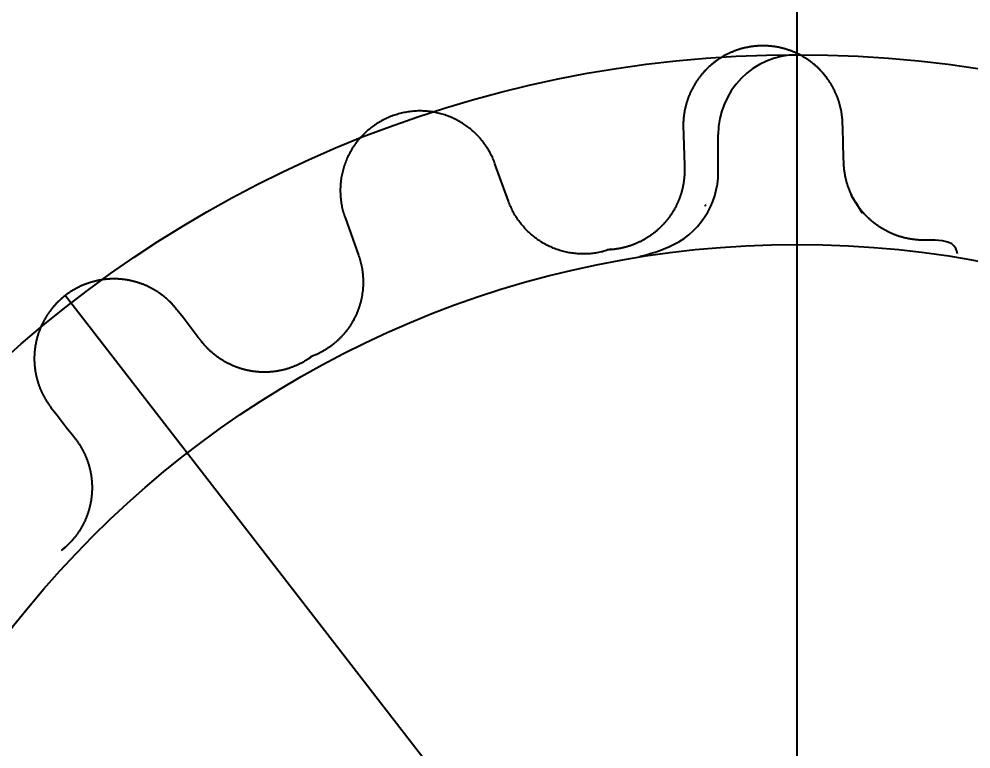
# Model space of a CAD drawing. Header units: inches. Extents: x -422 to 301, y 482 to 1125.
# Drawn here: x -41.31 to -31.71, y 817.51 to 824.87 of the extents above; entities that cross this region are included whole.
import ezdxf

# ---------------------------------------------------------------- set-up
doc = ezdxf.new("R2010")
doc.units = ezdxf.units.IN
doc.header["$LTSCALE"] = 1.21
doc.header["$MEASUREMENT"] = 0
doc.header["$PDMODE"] = 3
doc.header["$PDSIZE"] = 0.3125
doc.layers.get('0').update_dxf_attribs({"color": 5, "linetype": 'CONTINUOUS'})
doc.layers.get('Defpoints').update_dxf_attribs({"linetype": 'CONTINUOUS'})
doc.layers.add('剖面线层', color=2, linetype='CONTINUOUS', lineweight=25)
doc.styles.get("Standard").update_dxf_attribs({"font": 'txt', "width": 0.8})
doc.dimstyles.get("Standard").update_dxf_attribs({"dimtxt": 0.15625, "dimasz": 0.1875, "dimexe": 0.18, "dimexo": 0.0625, "dimgap": 0.09, "dimtad": 0, "dimtih": 1, "dimtoh": 1, "dimzin": 4, "dimdsep": 46, "dimtxsty": 'Standard', "dimblk": 'CLOSED', "dimblk1": 'CLOSED', "dimblk2": 'CLOSED', "dimcen": 0.09, "dimadec": 0, "dimazin": 0, "dimtp": 0.01, "dimtm": 0.01, "dimtfac": 1, "dimtofl": 0, "dimtmove": 0, "dimatfit": 3, "dimldrblk": 'CLOSED', "dimfxl": 1, "dimtolj": 1, "dimtzin": 4, "dimarcsym": 0})
picture_1 = doc.add_image_def('image1.jpg', size_in_pixel=(750, 1017))

# ---------------------------------------------------------------- blocks, each defined once
blk = doc.blocks.new('_ClosedBlank')
at = {"color": 0, "linetype": 'ByBlock', "lineweight": -2}
for p, q in [((-1, 0.1667), (0, 0)), ((-1, 0.1667), (-1, -0.1667)), ((0, 0), (-1, -0.1667))]:
    blk.add_line(p, q, dxfattribs=at)
blk = doc.blocks.new('*D35')
at = {"color": 0, "lineweight": -2, "transparency": 16777216}
for p, q in [((-47.6893, 824.2583), (-44.3144, 821.4821)), ((-33.4605, 812.3554), (-33.4605, 812.7514)), ((-33.6585, 812.5534), (-33.2625, 812.5534))]:
    blk.add_line(p, q, dxfattribs=at)
at = {"layer": 'Defpoints', "color": 0, "transparency": 16777216}
for p in [(-42.7699, 820.2115), (-24.1511, 804.8954)]:
    blk.add_point(p, dxfattribs=at)
at = {"color": 0, "lineweight": -2, "transparency": 16777216, "xscale": 2, "yscale": 2, "zscale": 2, "rotation": 320.558791969934}
blk.add_blockref('_ClosedBlank', (-42.7699, 820.2115), dxfattribs=at)
at = {"color": 0, "transparency": 16777216, "insert": (-51.7747, 827.619), "char_height": 3, "attachment_point": 5, "rotation": 320.55879}
blk.add_mtext('\\A1;∅24.11', dxfattribs=at)
blk = doc.blocks.new('*D36')
at = {"color": 0, "lineweight": -2, "transparency": 16777216}
blk.add_line((-43.7614, 817.4101), (-48.5817, 819.6828), dxfattribs=at)
for start, end in [(97.02525, 112.17971), (132.57753, 147.73198)]:
    blk.add_arc((-33.4605, 812.5535), 16.3216, start, end, dxfattribs=at)
at = {"layer": 'Defpoints', "color": 0, "transparency": 16777216}
for p in [(-33.4605, 831.0822), (-39.4651, 827.7304), (-43.6371, 817.3515), (-33.4605, 812.5535), (-33.4605, 812.5534)]:
    blk.add_point(p, dxfattribs=at)
at = {"color": 0, "lineweight": -2, "transparency": 16777216, "xscale": 2, "yscale": 2, "zscale": 2}
for p, rotation in [((-33.4605, 828.8751), 3.512627299331547), ((-48.2235, 819.5139), 241.2446110549045)]:
    blk.add_blockref('_ClosedBlank', p, dxfattribs=dict(at, rotation=rotation))
at = {"color": 0, "transparency": 16777216, "insert": (-42.2009, 826.3375), "char_height": 3, "attachment_point": 5, "rotation": 32.37862}
blk.add_mtext('\\A1;65°', dxfattribs=at)

msp = doc.modelspace()

# ---------------------------------------------------------------- linework, layer by layer
for p, q in [((-33.4605, 812.5535), (-33.4605, 831.0822)), ((-33.4605, 812.5534), (-40.8416, 822.0839))]:
    msp.add_line(p, q)
at = {"color": 3}
msp.add_line((-34.2552, 823.3314), (-34.2559, 823.7077), dxfattribs=at)
msp.add_circle((-33.4604, 812.5534), 11.9592)
msp.add_arc((-35.4308, 824.1582), 1.7216, 282.88756, 293.53944, dxfattribs=at)
at = {"layer": '剖面线层', "color": 1, "linetype": 'Continuous', "lineweight": 25}
for p, q in [((-32.8548, 823.0001), (-32.8625, 823.0118)), ((-32.176, 822.6431), (-32.19, 822.643)), ((-37.8522, 822.0639), (-37.8551, 822.0501)), ((-40.578, 820.2552), (-40.5774, 820.2507)), ((-40.5776, 820.2524), (-40.5762, 820.2413))]:
    msp.add_line(p, q, dxfattribs=at)
at = {"layer": '剖面线层', "color": 1, "linetype": 'Continuous', "lineweight": 25, "flags": 128}
for points in [[(-35.375, 822.5448), (-35.3749, 822.5403), (-35.3834, 822.5377), (-35.3969, 822.5337), (-35.4104, 822.5301), (-35.4241, 822.5266), (-35.4377, 822.5234), (-35.4514, 822.5204), (-35.4652, 822.5176), (-35.4789, 822.5152), (-35.4928, 822.5129), (-35.5067, 822.5109), (-35.5206, 822.5091), (-35.5346, 822.5076), (-35.5485, 822.5063), (-35.5625, 822.5053), (-35.5765, 822.5045), (-35.5905, 822.5039), (-35.6045, 822.5036), (-35.6186, 822.5035), (-35.6326, 822.5037), (-35.6466, 822.5042), (-35.6606, 822.5048), (-35.6746, 822.5057), (-35.6886, 822.5069), (-35.7025, 822.5083), (-35.7165, 822.5099), (-35.7304, 822.5118), (-35.7443, 822.514), (-35.7581, 822.5163), (-35.7718, 822.519), (-35.7856, 822.5218), (-35.7993, 822.5249), (-35.8129, 822.5282), (-35.8264, 822.5318), (-35.84, 822.5356), (-35.8534, 822.5397), (-35.8667, 822.5439), (-35.88, 822.5484), (-35.8932, 822.5532), (-35.9063, 822.5582), (-35.9194, 822.5633), (-35.9323, 822.5688), (-35.9451, 822.5744), (-35.9579, 822.5803), (-35.9705, 822.5864), (-35.9831, 822.5927), (-35.9955, 822.5992), (-36.0078, 822.6059), (-36.0199, 822.6129), (-36.032, 822.6201), (-36.0439, 822.6274), (-36.0557, 822.635), (-36.0674, 822.6428), (-36.0789, 822.6508), (-36.0903, 822.659), (-36.1015, 822.6674), (-36.1126, 822.676), (-36.1236, 822.6848), (-36.1322, 822.6919), (-36.1344, 822.6937), (-36.1365, 822.6956), (-36.1449, 822.7029), (-36.1554, 822.7122), (-36.1657, 822.7218), (-36.1759, 822.7314), (-36.1858, 822.7413), (-36.1956, 822.7514), (-36.2052, 822.7616), (-36.2147, 822.772), (-36.2239, 822.7825), (-36.2329, 822.7932), (-36.2418, 822.8041), (-36.2506, 822.8151), (-36.259, 822.8263), (-36.2673, 822.8375), (-36.2754, 822.849), (-36.2833, 822.8606), (-36.291, 822.8723), (-36.2985, 822.8842), (-36.3058, 822.8962), (-36.3128, 822.9083), (-36.3197, 822.9205), (-36.3263, 822.9329), (-36.3328, 822.9453), (-36.339, 822.9579), (-36.3449, 822.9706), (-36.3507, 822.9834), (-36.3562, 822.9963), (-36.3616, 823.0093), (-36.3666, 823.0224), (-36.3715, 823.0355), (-36.5073, 823.4137), (-36.5122, 823.4268), (-36.5173, 823.4399), (-36.5226, 823.4529), (-36.5281, 823.4658), (-36.5339, 823.4785), (-36.5399, 823.4912), (-36.5461, 823.5038), (-36.5525, 823.5163), (-36.5591, 823.5287), (-36.566, 823.5409), (-36.5731, 823.553), (-36.5803, 823.565), (-36.5878, 823.5769), (-36.5955, 823.5886), (-36.6034, 823.6002), (-36.6115, 823.6116), (-36.6198, 823.6229), (-36.6283, 823.6341), (-36.6369, 823.6451), (-36.6458, 823.656), (-36.6549, 823.6667), (-36.6642, 823.6772), (-36.6736, 823.6876), (-36.6832, 823.6978), (-36.693, 823.7079), (-36.703, 823.7177), (-36.7131, 823.7274), (-36.7234, 823.737), (-36.7338, 823.7463), (-36.7445, 823.7554), (-36.7553, 823.7644), (-36.7662, 823.7732), (-36.7773, 823.7818), (-36.7885, 823.7902), (-36.7999, 823.7983), (-36.8114, 823.8063), (-36.8231, 823.8141), (-36.8349, 823.8217), (-36.8468, 823.8291), (-36.8589, 823.8363), (-36.8711, 823.8432), (-36.8834, 823.85), (-36.8958, 823.8565), (-36.9083, 823.8628), (-36.921, 823.8689), (-36.9337, 823.8748), (-36.9465, 823.8804), (-36.9594, 823.8859), (-36.9725, 823.8911), (-36.9856, 823.896), (-36.9988, 823.9008), (-37.0121, 823.9052), (-37.0254, 823.9096), (-37.0389, 823.9136), (-37.0523, 823.9174), (-37.0659, 823.921), (-37.0796, 823.9243), (-37.0932, 823.9274), (-37.1069, 823.9302), (-37.1207, 823.9329), (-37.1346, 823.9352), (-37.1484, 823.9374), (-37.1623, 823.9392), (-37.1762, 823.9409), (-37.1902, 823.9423), (-37.2042, 823.9434), (-37.2182, 823.9443), (-37.2322, 823.945), (-37.2462, 823.9454), (-37.2602, 823.9456), (-37.2743, 823.9456), (-37.2883, 823.9453), (-37.3023, 823.9447), (-37.3163, 823.9439), (-37.3303, 823.9429), (-37.3443, 823.9416), (-37.3582, 823.9401), (-37.3721, 823.9383), (-37.386, 823.9363), (-37.3998, 823.934), (-37.4137, 823.9315), (-37.4274, 823.9288), (-37.4411, 823.9258), (-37.4548, 823.9226), (-37.4683, 823.9191), (-37.4819, 823.9154), (-37.4953, 823.9115), (-37.5088, 823.9073), (-37.5221, 823.903), (-37.5353, 823.8984), (-37.5485, 823.8935), (-37.5616, 823.8884), (-37.5745, 823.8831), (-37.5874, 823.8775), (-37.6002, 823.8718), (-37.6129, 823.8658), (-37.6254, 823.8596), (-37.6379, 823.8532), (-37.6503, 823.8465), (-37.6625, 823.8397), (-37.6746, 823.8326), (-37.6866, 823.8253), (-37.6984, 823.8179), (-37.7102, 823.8101), (-37.7218, 823.8023), (-37.7333, 823.7942), (-37.7445, 823.7859), (-37.7557, 823.7774), (-37.7667, 823.7687), (-37.7776, 823.7598), (-37.7883, 823.7508), (-37.7988, 823.7415), (-37.8092, 823.7321), (-37.8195, 823.7224), (-37.8295, 823.7127), (-37.8393, 823.7027), (-37.8491, 823.6926), (-37.8586, 823.6823), (-37.8679, 823.6718), (-37.8771, 823.6612), (-37.886, 823.6504), (-37.8948, 823.6395), (-37.9034, 823.6284), (-37.9118, 823.6171), (-37.92, 823.6058), (-37.928, 823.5942), (-37.9357, 823.5826), (-37.9434, 823.5708), (-37.9507, 823.5588), (-37.9579, 823.5468), (-37.9649, 823.5346), (-37.9716, 823.5223), (-37.9782, 823.5099), (-37.9844, 823.4974), (-37.9905, 823.4847), (-37.9964, 823.472), (-38.002, 823.4592), (-38.0075, 823.4462), (-38.0127, 823.4332), (-38.0177, 823.4201), (-38.0224, 823.4069), (-38.0269, 823.3936), (-38.0312, 823.3802), (-38.0352, 823.3668), (-38.039, 823.3533), (-38.0426, 823.3397), (-38.0459, 823.3261), (-38.049, 823.3124), (-38.0519, 823.2987), (-38.0544, 823.2849), (-38.0569, 823.2711), (-38.059, 823.2572), (-38.0608, 823.2434), (-38.0625, 823.2294), (-38.0639, 823.2154), (-38.0651, 823.2015), (-38.066, 823.1875), (-38.0667, 823.1735), (-38.0671, 823.1595), (-38.0673, 823.1454), (-38.0672, 823.1314), (-38.0669, 823.1174), (-38.0663, 823.1034), (-38.0655, 823.0894), (-38.0645, 823.0754), (-38.0632, 823.0614), (-38.0617, 823.0475), (-38.0599, 823.0336), (-38.0579, 823.0197), (-38.0557, 823.0058), (-38.0532, 822.992), (-38.0504, 822.9783), (-38.0475, 822.9646), (-38.0443, 822.9509), (-38.0408, 822.9373), (-38.0371, 822.9238), (-38.0332, 822.9103), (-38.029, 822.8969), (-38.0246, 822.8836), (-38.0199, 822.8704), (-37.8842, 822.4922), (-37.8795, 822.479), (-37.8751, 822.4656), (-37.871, 822.4522), (-37.867, 822.4388), (-37.8633, 822.4253), (-37.8599, 822.4117), (-37.8567, 822.398), (-37.8537, 822.3843), (-37.851, 822.3705), (-37.8484, 822.3568), (-37.8462, 822.3429), (-37.8442, 822.329), (-37.8424, 822.3151), (-37.8409, 822.3012), (-37.8396, 822.2872), (-37.8386, 822.2732), (-37.8377, 822.2592), (-37.8372, 822.2452), (-37.8369, 822.2311), (-37.8368, 822.2171), (-37.837, 822.2031), (-37.8375, 822.1891), (-37.8381, 822.1751), (-37.8391, 822.1611), (-37.8402, 822.1471), (-37.8416, 822.1331), (-37.8433, 822.1192), (-37.8452, 822.1053), (-37.8473, 822.0915), (-37.8473, 822.0915)], [(-37.8473, 822.0915), (-37.8479, 822.0878), (-37.8482, 822.0859), (-37.8484, 822.085), (-37.8484, 822.085)]]:
    msp.add_lwpolyline(points, dxfattribs=at)
at = {"layer": '剖面线层', "color": 1}
msp.add_circle((-33.4605, 812.5535), 10.0454, dxfattribs=at)
at = {"layer": '剖面线层', "color": 3}
for centre, radius, start, end in [((-33.4523, 823.7091), 0.8035, 90.5817, 180.09728), ((-35.0758, 823.33), 0.8206, 292.48285, 0.09728)]:
    msp.add_arc(centre, radius, start, end, dxfattribs=at)
at = {"layer": '剖面线层', "color": 1, "linetype": 'Continuous', "lineweight": 25}
for points, knots in [([(-32.8699, 823.0237), (-32.8704, 823.0245), (-32.8728, 823.0285), (-32.8778, 823.0365), (-32.8843, 823.0478), (-32.8912, 823.06), (-32.8978, 823.0724), (-32.9042, 823.0849), (-32.9104, 823.0974), (-32.9164, 823.1101), (-32.9222, 823.1229), (-32.9277, 823.1358), (-32.933, 823.1488), (-32.9381, 823.1619), (-32.943, 823.175), (-32.9476, 823.1883), (-32.9521, 823.2016), (-32.9561, 823.215), (-32.9601, 823.2284), (-32.9638, 823.242), (-32.9672, 823.2556), (-32.9704, 823.2692), (-32.9735, 823.2829), (-32.9761, 823.2967), (-32.9787, 823.3105), (-32.9809, 823.3243), (-32.983, 823.3382), (-32.9847, 823.3521), (-32.9862, 823.3661), (-32.9875, 823.38), (-32.9886, 823.394), (-32.9894, 823.408), (-32.9948, 823.5512), (-32.9983, 823.6944), (-33.0026, 823.8377), (-33.0036, 823.8517), (-33.0045, 823.8657), (-33.0059, 823.8796), (-33.0074, 823.8936), (-33.0092, 823.9075), (-33.0111, 823.9214), (-33.0134, 823.9352), (-33.0159, 823.949), (-33.0187, 823.9628), (-33.0216, 823.9765), (-33.0248, 823.9901), (-33.0283, 824.0037), (-33.032, 824.0173), (-33.0359, 824.0307), (-33.04, 824.0441), (-33.0445, 824.0574), (-33.049, 824.0707), (-33.054, 824.0838), (-33.059, 824.0969), (-33.0643, 824.1099), (-33.0699, 824.1228), (-33.0757, 824.1356), (-33.0816, 824.1483), (-33.0878, 824.1608), (-33.0942, 824.1733), (-33.101, 824.1856), (-33.1078, 824.1979), (-33.1148, 824.21), (-33.122, 824.222), (-33.1296, 824.2338), (-33.1372, 824.2456), (-33.1452, 824.2571), (-33.1532, 824.2687), (-33.1616, 824.2799), (-33.17, 824.2912), (-33.1788, 824.3021), (-33.1876, 824.313), (-33.1967, 824.3237), (-33.2059, 824.3342), (-33.2154, 824.3446), (-33.2249, 824.3549), (-33.2348, 824.3649), (-33.2447, 824.3748), (-33.2549, 824.3845), (-33.2652, 824.3939), (-33.2756, 824.4034), (-33.2863, 824.4125), (-33.2971, 824.4214), (-33.3079, 824.4303), (-33.3191, 824.4388), (-33.3303, 824.4473), (-33.3417, 824.4554), (-33.3532, 824.4634), (-33.3649, 824.4712), (-33.3767, 824.4788), (-33.3886, 824.4861), (-33.4007, 824.4933), (-33.4128, 824.5003), (-33.4251, 824.507), (-33.4376, 824.5136), (-33.4501, 824.5198), (-33.4627, 824.526), (-33.4755, 824.5318), (-33.4883, 824.5375), (-33.5013, 824.5428), (-33.5142, 824.5482), (-33.5274, 824.553), (-33.5406, 824.5579), (-33.5539, 824.5623), (-33.5672, 824.5665), (-33.5807, 824.5706), (-33.5942, 824.5744), (-33.6077, 824.578), (-33.6214, 824.5813), (-33.635, 824.5844), (-33.6488, 824.5873), (-33.6625, 824.5898), (-33.6764, 824.5923), (-33.6902, 824.5944), (-33.7041, 824.5963), (-33.7181, 824.5979), (-33.732, 824.5994), (-33.746, 824.6005), (-33.76, 824.6014), (-33.774, 824.6021), (-33.788, 824.6025), (-33.802, 824.6027), (-33.8161, 824.6026), (-33.8301, 824.6023), (-33.8441, 824.6017), (-33.8581, 824.601), (-33.8721, 824.5999), (-33.8861, 824.5987), (-33.9, 824.5971), (-33.9139, 824.5954), (-33.9278, 824.5933), (-33.9417, 824.5911), (-33.9555, 824.5886), (-33.9692, 824.5858), (-33.9829, 824.5828), (-33.9966, 824.5796), (-34.0102, 824.5762), (-34.0237, 824.5725), (-34.0372, 824.5686), (-34.0505, 824.5644), (-34.0639, 824.56), (-34.0771, 824.5554), (-34.0903, 824.5505), (-34.1034, 824.5454), (-34.1164, 824.5401), (-34.1292, 824.5346), (-34.142, 824.5288), (-34.1547, 824.5228), (-34.1673, 824.5166), (-34.1797, 824.5102), (-34.1921, 824.5036), (-34.2043, 824.4967), (-34.2164, 824.4897), (-34.2284, 824.4824), (-34.2403, 824.4749), (-34.252, 824.4672), (-34.2636, 824.4593), (-34.2751, 824.4512), (-34.2864, 824.4429), (-34.2976, 824.4344), (-34.3086, 824.4257), (-34.3194, 824.4168), (-34.3301, 824.4078), (-34.3407, 824.3985), (-34.3511, 824.3891), (-34.3613, 824.3795), (-34.3713, 824.3697), (-34.3812, 824.3598), (-34.3909, 824.3496), (-34.4004, 824.3393), (-34.4097, 824.3289), (-34.4189, 824.3182), (-34.4279, 824.3074), (-34.4366, 824.2965), (-34.4452, 824.2854), (-34.4536, 824.2741), (-34.4618, 824.2628), (-34.4698, 824.2512), (-34.4776, 824.2396), (-34.4852, 824.2278), (-34.4926, 824.2159), (-34.4997, 824.2038), (-34.5067, 824.1916), (-34.5135, 824.1793), (-34.52, 824.1669), (-34.5263, 824.1544), (-34.5324, 824.1417), (-34.5383, 824.129), (-34.5439, 824.1162), (-34.5493, 824.1033), (-34.5545, 824.0902), (-34.5595, 824.0771), (-34.5642, 824.0639), (-34.5687, 824.0506), (-34.573, 824.0372), (-34.5771, 824.0238), (-34.5808, 824.0103), (-34.5844, 823.9967), (-34.5878, 823.9831), (-34.5908, 823.9694), (-34.5937, 823.9557), (-34.5964, 823.9419), (-34.5987, 823.9281), (-34.6008, 823.9142), (-34.6028, 823.9004), (-34.6043, 823.8864), (-34.6058, 823.8725), (-34.6069, 823.8585), (-34.6078, 823.8445), (-34.6085, 823.8305), (-34.6089, 823.8165), (-34.6091, 823.8024), (-34.6091, 823.7884), (-34.6046, 823.6452), (-34.5997, 823.502), (-34.596, 823.3587), (-34.596, 823.3447), (-34.5961, 823.3307), (-34.5966, 823.3167), (-34.5972, 823.3026), (-34.5981, 823.2886), (-34.5994, 823.2747), (-34.6007, 823.2607), (-34.6024, 823.2468), (-34.6042, 823.2329), (-34.6065, 823.219), (-34.6087, 823.2052), (-34.6114, 823.1914), (-34.6142, 823.1777), (-34.6173, 823.164), (-34.6207, 823.1504), (-34.6242, 823.1368), (-34.628, 823.1233), (-34.6321, 823.1099), (-34.6364, 823.0965), (-34.6409, 823.0832), (-34.6456, 823.07), (-34.6505, 823.0569), (-34.6558, 823.0439), (-34.6612, 823.0309), (-34.6669, 823.0181), (-34.6727, 823.0054), (-34.6788, 822.9927), (-34.6847, 822.981), (-34.6891, 822.9728), (-34.6917, 822.9678), (-34.6945, 822.9629), (-34.6988, 822.9547), (-34.7053, 822.9433), (-34.7125, 822.9313), (-34.7199, 822.9194), (-34.7275, 822.9075), (-34.7353, 822.8959), (-34.7433, 822.8843), (-34.7515, 822.873), (-34.7599, 822.8617), (-34.7684, 822.8506), (-34.7772, 822.8397), (-34.7862, 822.8289), (-34.7953, 822.8183), (-34.8047, 822.8078), (-34.8142, 822.7975), (-34.8239, 822.7874), (-34.8338, 822.7774), (-34.8438, 822.7676), (-34.854, 822.758), (-34.8644, 822.7486), (-34.8749, 822.7394), (-34.8857, 822.7303), (-34.8965, 822.7214), (-34.9075, 822.7127), (-34.9187, 822.7042), (-34.93, 822.6959), (-34.9415, 822.6878), (-34.9531, 822.6799), (-34.9648, 822.6722), (-34.9766, 822.6648), (-34.9886, 822.6575), (-35.0007, 822.6504), (-35.013, 822.6436), (-35.0253, 822.6369), (-35.0378, 822.6305), (-35.0504, 822.6243), (-35.0631, 822.6183), (-35.0759, 822.6125), (-35.0888, 822.607), (-35.1017, 822.6017), (-35.1148, 822.5966), (-35.128, 822.5917), (-35.1412, 822.5871), (-35.1545, 822.5827), (-35.1679, 822.5786), (-35.1814, 822.5746), (-35.1949, 822.571), (-35.2085, 822.5675), (-35.2222, 822.5643), (-35.2359, 822.5613), (-35.2496, 822.5585), (-35.2635, 822.5561), (-35.2773, 822.5538), (-35.2912, 822.5518), (-35.305, 822.5501), (-35.3193, 822.548), (-35.3304, 822.5488), (-35.3422, 822.544), (-35.3432, 822.5491), (-35.3435, 822.5508)], [0, 0, 0, 0, 0.000563, 0.002815, 0.00563, 0.008443, 0.011258, 0.014075, 0.01689, 0.019705, 0.022517, 0.025332, 0.028148, 0.030964, 0.033777, 0.036593, 0.039406, 0.042224, 0.045037, 0.047852, 0.050667, 0.053482, 0.056294, 0.059113, 0.061926, 0.064742, 0.067552, 0.070373, 0.073188, 0.075998, 0.078811, 0.081628, 0.08444, 0.16508, 0.167901, 0.170709, 0.173531, 0.176341, 0.179156, 0.181968, 0.184787, 0.187601, 0.190416, 0.193228, 0.196045, 0.198862, 0.201677, 0.204492, 0.207305, 0.210122, 0.212934, 0.215752, 0.218564, 0.221379, 0.224195, 0.227007, 0.229824, 0.232639, 0.235454, 0.238269, 0.241083, 0.243898, 0.246713, 0.249528, 0.252342, 0.255158, 0.257971, 0.260787, 0.263602, 0.266417, 0.269231, 0.272045, 0.27486, 0.277675, 0.28049, 0.283305, 0.28612, 0.288934, 0.29175, 0.294566, 0.297378, 0.300194, 0.303011, 0.305821, 0.308639, 0.311451, 0.314269, 0.317083, 0.319896, 0.322711, 0.325528, 0.328345, 0.331157, 0.333972, 0.336788, 0.339605, 0.342418, 0.345234, 0.348043, 0.350864, 0.353673, 0.356494, 0.3593, 0.362121, 0.364938, 0.367751, 0.370569, 0.373383, 0.376194, 0.379014, 0.381818, 0.384642, 0.387453, 0.390263, 0.393082, 0.395901, 0.398708, 0.401525, 0.404344, 0.407152, 0.409973, 0.412784, 0.415598, 0.418415, 0.421236, 0.424048, 0.426865, 0.429675, 0.432491, 0.4353, 0.438118, 0.44093, 0.443752, 0.446569, 0.449383, 0.452195, 0.455004, 0.457826, 0.460633, 0.463455, 0.466263, 0.469088, 0.4719, 0.474715, 0.477535, 0.480343, 0.483158, 0.485979, 0.488791, 0.491596, 0.494411, 0.497235, 0.500038, 0.502853, 0.505681, 0.50849, 0.511297, 0.514119, 0.516942, 0.519749, 0.522558, 0.525386, 0.528201, 0.531004, 0.533828, 0.536642, 0.539447, 0.54226, 0.545081, 0.547895, 0.550704, 0.553523, 0.556339, 0.55915, 0.561975, 0.564783, 0.567606, 0.570412, 0.573235, 0.576044, 0.578855, 0.581669, 0.584487, 0.587309, 0.590121, 0.592938, 0.595747, 0.598564, 0.601373, 0.604191, 0.607002, 0.609824, 0.612641, 0.615455, 0.618265, 0.621087, 0.623895, 0.626713, 0.629532, 0.632338, 0.635156, 0.637975, 0.640785, 0.643597, 0.646421, 0.649225, 0.652045, 0.654856, 0.657669, 0.660488, 0.663301, 0.666117, 0.668938, 0.671745, 0.752385, 0.755201, 0.758022, 0.760829, 0.763651, 0.76646, 0.769274, 0.772096, 0.774904, 0.777719, 0.780532, 0.783355, 0.786165, 0.788984, 0.79179, 0.794609, 0.797427, 0.800233, 0.803054, 0.805875, 0.808686, 0.8115, 0.814317, 0.817125, 0.81995, 0.822754, 0.825577, 0.828394, 0.831203, 0.83402, 0.836273, 0.836832, 0.837402, 0.839654, 0.842457, 0.845271, 0.848097, 0.850906, 0.853729, 0.856535, 0.859358, 0.862166, 0.864975, 0.867803, 0.870618, 0.873422, 0.876246, 0.87906, 0.881865, 0.884678, 0.887499, 0.890313, 0.893122, 0.895941, 0.898756, 0.901567, 0.904392, 0.9072, 0.910022, 0.912828, 0.915652, 0.918461, 0.921272, 0.924087, 0.926906, 0.929715, 0.932529, 0.93535, 0.938163, 0.940984, 0.943798, 0.946606, 0.949426, 0.952241, 0.955053, 0.957863, 0.960686, 0.963493, 0.966315, 0.969122, 0.971946, 0.974758, 0.977572, 0.980389, 0.983196, 0.986023, 0.988826, 0.991649, 0.994466, 0.997275, 0.999089, 1, 1, 1, 1]), ([(-32.8625, 823.0118), (-32.8629, 823.0126), (-32.8633, 823.0133), (-32.9655, 823.1764), (-32.7362, 822.81), (-32.8127, 822.9322), (-32.8699, 823.0237)], [0, 0, 0, 0, 0.001439, 0.001443, 0.252313, 1, 1, 1, 1]), ([(-34.3828, 823.0006), (-34.3848, 822.9974), (-34.3872, 822.9934), (-34.3895, 822.9893), (-34.39, 822.9885)], [0, 0, 0, 0, 0.800314, 1, 1, 1, 1]), ([(-32.19, 822.643), (-32.1947, 822.6431), (-32.204, 822.6432), (-32.2181, 822.6436), (-32.2321, 822.6443), (-32.2461, 822.6452), (-32.2601, 822.6464), (-32.274, 822.6477), (-32.2879, 822.6495), (-32.3018, 822.6513), (-32.3157, 822.6535), (-32.3295, 822.6558), (-32.3433, 822.6584), (-32.3571, 822.6612), (-32.3707, 822.6644), (-32.3844, 822.6677), (-32.3979, 822.6712), (-32.4114, 822.6751), (-32.4249, 822.6791), (-32.4382, 822.6835), (-32.4515, 822.6879), (-32.4647, 822.6926), (-32.4778, 822.6976), (-32.4909, 822.7028), (-32.5038, 822.7082), (-32.5166, 822.7139), (-32.5293, 822.7198), (-32.542, 822.7258), (-32.5545, 822.7322), (-32.5669, 822.7387), (-32.5792, 822.7455), (-32.5914, 822.7523), (-32.6034, 822.7596), (-32.6154, 822.7669), (-32.6272, 822.7745), (-32.6388, 822.7823), (-32.6503, 822.7903), (-32.6618, 822.7984), (-32.673, 822.8069), (-32.6841, 822.8154), (-32.695, 822.8243), (-32.7058, 822.8332), (-32.7164, 822.8424), (-32.7269, 822.8517), (-32.7372, 822.8613), (-32.7473, 822.8709), (-32.7573, 822.8808), (-32.7671, 822.8909), (-32.7767, 822.901), (-32.7861, 822.9115), (-32.7954, 822.922), (-32.8045, 822.9327), (-32.8134, 822.9435), (-32.822, 822.9546), (-32.8306, 822.9657), (-32.8388, 822.9771), (-32.847, 822.9885), (-32.8522, 822.9962), (-32.8548, 823.0001)], [0, 0, 0, 0, 0.017838, 0.035735, 0.053548, 0.07143, 0.089306, 0.107189, 0.124994, 0.142878, 0.160697, 0.178603, 0.19645, 0.214315, 0.232127, 0.250026, 0.267885, 0.285701, 0.303608, 0.321416, 0.339304, 0.357175, 0.37501, 0.392879, 0.410725, 0.428554, 0.446413, 0.464307, 0.482135, 0.499999, 0.517847, 0.535738, 0.553566, 0.571436, 0.589286, 0.607141, 0.624987, 0.642863, 0.66071, 0.678575, 0.696417, 0.714284, 0.732146, 0.750009, 0.767847, 0.785707, 0.803574, 0.821432, 0.839288, 0.857136, 0.875003, 0.892863, 0.910722, 0.928569, 0.946431, 0.964285, 0.982139, 1, 1, 1, 1]), ([(-31.8431, 822.5064), (-31.8599, 822.5785), (-31.8768, 822.6507), (-32.1676, 822.6433), (-32.1723, 822.6432), (-32.176, 822.6431)], [0, 0, 0, 0, 0.983895, 0.987132, 1, 1, 1, 1]), ([(-35.361, 822.5454), (-35.3619, 822.5454), (-35.3666, 822.5452), (-35.3713, 822.545), (-35.375, 822.5448)], [0, 0, 0, 0, 0.19911, 1, 1, 1, 1]), ([(-35.3435, 822.5508), (-35.3444, 822.5505), (-35.3488, 822.5489), (-35.3539, 822.5474), (-35.3588, 822.5454), (-35.3602, 822.5454), (-35.361, 822.5454)], [0, 0, 0, 0, 0.154885, 0.761839, 0.88108, 1, 1, 1, 1]), ([(-39.1371, 821.3712), (-39.1379, 821.3716), (-39.1422, 821.3734), (-39.1508, 821.3769), (-39.1628, 821.3822), (-39.1755, 821.3881), (-39.1882, 821.3942), (-39.2007, 821.4005), (-39.2131, 821.407), (-39.2254, 821.4137), (-39.2376, 821.4207), (-39.2497, 821.4278), (-39.2615, 821.4353), (-39.2733, 821.4429), (-39.2851, 821.4506), (-39.2966, 821.4586), (-39.3079, 821.4669), (-39.3192, 821.4752), (-39.3302, 821.4838), (-39.3412, 821.4926), (-39.352, 821.5015), (-39.3626, 821.5107), (-39.3731, 821.52), (-39.3834, 821.5296), (-39.3935, 821.5393), (-39.4035, 821.5491), (-39.4132, 821.5592), (-39.4229, 821.5694), (-39.4323, 821.5798), (-39.4416, 821.5903), (-39.4506, 821.6011), (-39.4595, 821.6119), (-39.5481, 821.7245), (-39.6341, 821.8392), (-39.7229, 821.9516), (-39.7317, 821.9625), (-39.7408, 821.9732), (-39.7501, 821.9837), (-39.7594, 821.9942), (-39.7691, 822.0044), (-39.7789, 822.0144), (-39.7888, 822.0243), (-39.799, 822.0339), (-39.8092, 822.0435), (-39.8197, 822.0528), (-39.8304, 822.062), (-39.8412, 822.0709), (-39.852, 822.0798), (-39.8632, 822.0883), (-39.8744, 822.0968), (-39.8858, 822.1049), (-39.8973, 822.1129), (-39.909, 822.1207), (-39.9208, 822.1283), (-39.9327, 822.1356), (-39.9447, 822.1429), (-39.957, 822.1497), (-39.9692, 822.1565), (-39.9817, 822.163), (-39.9942, 822.1694), (-40.0068, 822.1754), (-40.0196, 822.1813), (-40.0324, 822.187), (-40.0453, 822.1924), (-40.0584, 822.1976), (-40.0715, 822.2025), (-40.0847, 822.2074), (-40.098, 822.2118), (-40.1114, 822.2161), (-40.1248, 822.2201), (-40.1382, 822.224), (-40.1518, 822.2275), (-40.1654, 822.2308), (-40.1791, 822.234), (-40.1929, 822.2368), (-40.2067, 822.2394), (-40.2205, 822.2418), (-40.2343, 822.2439), (-40.2482, 822.2458), (-40.2622, 822.2474), (-40.2761, 822.2489), (-40.2901, 822.25), (-40.3041, 822.2509), (-40.3181, 822.2516), (-40.3321, 822.252), (-40.3461, 822.2522), (-40.3602, 822.2521), (-40.3742, 822.2518), (-40.3882, 822.2512), (-40.4022, 822.2505), (-40.4162, 822.2494), (-40.4302, 822.2482), (-40.4441, 822.2466), (-40.458, 822.2449), (-40.4719, 822.2428), (-40.4858, 822.2406), (-40.4996, 822.2381), (-40.5133, 822.2353), (-40.527, 822.2324), (-40.5407, 822.2291), (-40.5543, 822.2257), (-40.5678, 822.222), (-40.5813, 822.2181), (-40.5947, 822.2139), (-40.608, 822.2095), (-40.6212, 822.2049), (-40.6344, 822.2), (-40.6475, 822.1949), (-40.6604, 822.1897), (-40.6733, 822.1841), (-40.6861, 822.1783), (-40.6988, 822.1724), (-40.7114, 822.1661), (-40.7238, 822.1597), (-40.7362, 822.1531), (-40.7484, 822.1462), (-40.7605, 822.1392), (-40.7725, 822.1319), (-40.7844, 822.1244), (-40.7961, 822.1167), (-40.8077, 822.1088), (-40.8192, 822.1007), (-40.8305, 822.0924), (-40.8416, 822.0839), (-40.8527, 822.0753), (-40.8635, 822.0664), (-40.8742, 822.0573), (-40.8848, 822.0481), (-40.8952, 822.0386), (-40.9054, 822.029), (-40.9154, 822.0192), (-40.9253, 822.0093), (-40.935, 821.9991), (-40.9445, 821.9888), (-40.9538, 821.9784), (-40.963, 821.9677), (-40.972, 821.957), (-40.9807, 821.946), (-40.9894, 821.9349), (-40.9977, 821.9237), (-41.006, 821.9123), (-41.0139, 821.9007), (-41.0217, 821.8891), (-41.0293, 821.8773), (-41.0367, 821.8654), (-41.0438, 821.8533), (-41.0508, 821.8411), (-41.0576, 821.8288), (-41.0641, 821.8164), (-41.0704, 821.8039), (-41.0765, 821.7913), (-41.0824, 821.7785), (-41.088, 821.7657), (-41.0934, 821.7528), (-41.0986, 821.7397), (-41.1036, 821.7266), (-41.1083, 821.7134), (-41.1129, 821.7001), (-41.1171, 821.6867), (-41.1212, 821.6733), (-41.1249, 821.6598), (-41.1285, 821.6463), (-41.1319, 821.6326), (-41.1349, 821.6189), (-41.1378, 821.6052), (-41.1405, 821.5914), (-41.1428, 821.5776), (-41.1449, 821.5638), (-41.1468, 821.5499), (-41.1484, 821.5359), (-41.1499, 821.522), (-41.151, 821.508), (-41.1519, 821.494), (-41.1526, 821.48), (-41.153, 821.466), (-41.1532, 821.452), (-41.1531, 821.4379), (-41.1528, 821.4239), (-41.1524, 821.4099), (-41.1514, 821.3959), (-41.1505, 821.3819), (-41.1491, 821.3679), (-41.1477, 821.354), (-41.1458, 821.3401), (-41.1439, 821.3262), (-41.1416, 821.3123), (-41.1391, 821.2985), (-41.1363, 821.2848), (-41.1334, 821.2711), (-41.1302, 821.2574), (-41.1267, 821.2438), (-41.123, 821.2303), (-41.1191, 821.2168), (-41.1149, 821.2034), (-41.1106, 821.1901), (-41.106, 821.1768), (-41.101, 821.1637), (-41.096, 821.1506), (-41.0907, 821.1376), (-41.0851, 821.1248), (-41.0794, 821.112), (-41.0734, 821.0993), (-41.0672, 821.0867), (-41.0608, 821.0742), (-41.0541, 821.0619), (-41.0473, 821.0497), (-41.0402, 821.0375), (-41.033, 821.0255), (-41.0254, 821.0137), (-41.0178, 821.0019), (-41.0098, 820.9904), (-41.0018, 820.9789), (-40.9934, 820.9676), (-40.9069, 820.8534), (-40.8169, 820.7418), (-40.7304, 820.6276), (-40.722, 820.6164), (-40.714, 820.6048), (-40.706, 820.5933), (-40.6984, 820.5815), (-40.6909, 820.5697), (-40.6836, 820.5577), (-40.6766, 820.5456), (-40.6697, 820.5333), (-40.6631, 820.521), (-40.6566, 820.5085), (-40.6504, 820.4959), (-40.6444, 820.4833), (-40.6387, 820.4705), (-40.6332, 820.4576), (-40.6278, 820.4446), (-40.6227, 820.4315), (-40.6179, 820.4183), (-40.6132, 820.4051), (-40.6089, 820.3918), (-40.6047, 820.3784), (-40.6008, 820.365), (-40.597, 820.3514), (-40.5936, 820.3378), (-40.5904, 820.3242), (-40.5875, 820.3105), (-40.5847, 820.2967), (-40.5822, 820.2829), (-40.58, 820.27), (-40.5788, 820.2607), (-40.5781, 820.2561), (-40.578, 820.2552)], [0, 0, 0, 0, 0.000638, 0.00333, 0.006698, 0.010062, 0.013423, 0.01679, 0.020155, 0.023518, 0.026879, 0.030245, 0.033603, 0.036967, 0.040337, 0.043699, 0.047061, 0.050427, 0.053788, 0.057153, 0.060519, 0.063879, 0.067244, 0.070609, 0.073973, 0.077337, 0.080699, 0.084063, 0.087427, 0.090792, 0.094154, 0.097518, 0.100882, 0.197247, 0.200611, 0.203974, 0.207339, 0.210703, 0.214065, 0.217429, 0.220794, 0.224158, 0.227522, 0.230883, 0.234248, 0.237613, 0.240978, 0.244338, 0.247704, 0.251065, 0.254433, 0.257795, 0.261158, 0.264522, 0.267887, 0.271246, 0.274615, 0.277978, 0.281342, 0.284701, 0.288071, 0.291436, 0.294794, 0.298156, 0.301522, 0.304892, 0.308247, 0.311618, 0.314984, 0.318345, 0.3217, 0.325064, 0.328436, 0.331792, 0.335156, 0.338532, 0.341891, 0.345248, 0.348617, 0.351986, 0.355339, 0.358707, 0.362076, 0.36543, 0.368802, 0.372161, 0.375524, 0.37889, 0.382261, 0.385622, 0.388989, 0.392346, 0.395712, 0.399069, 0.402436, 0.405796, 0.409168, 0.412535, 0.415898, 0.419257, 0.422614, 0.425987, 0.429342, 0.432714, 0.43607, 0.439445, 0.442806, 0.44617, 0.449521, 0.452896, 0.456259, 0.459611, 0.462991, 0.466343, 0.469706, 0.473081, 0.476431, 0.479795, 0.483174, 0.486531, 0.489885, 0.493258, 0.496612, 0.499986, 0.503343, 0.506702, 0.510066, 0.513435, 0.51681, 0.520173, 0.523525, 0.526887, 0.530258, 0.533621, 0.536977, 0.540346, 0.543711, 0.547071, 0.550447, 0.553802, 0.557175, 0.560529, 0.563902, 0.567259, 0.570619, 0.573982, 0.577348, 0.58072, 0.584081, 0.587448, 0.590805, 0.59417, 0.597528, 0.600895, 0.604255, 0.607626, 0.610993, 0.614355, 0.617714, 0.621086, 0.624441, 0.62781, 0.631177, 0.634531, 0.637899, 0.641269, 0.644626, 0.647985, 0.651347, 0.654712, 0.65808, 0.661439, 0.664803, 0.668171, 0.671532, 0.674898, 0.678258, 0.681623, 0.684994, 0.688349, 0.691721, 0.695079, 0.698444, 0.701805, 0.705172, 0.708537, 0.7119, 0.71526, 0.718627, 0.721992, 0.725357, 0.728719, 0.732081, 0.735443, 0.73881, 0.742176, 0.745536, 0.748901, 0.752266, 0.755627, 0.758991, 0.762356, 0.76572, 0.769085, 0.772446, 0.775811, 0.779175, 0.782539, 0.785902, 0.789266, 0.792629, 0.795993, 0.799357, 0.802721, 0.899086, 0.90245, 0.905813, 0.909177, 0.912541, 0.915905, 0.919269, 0.922632, 0.925996, 0.92936, 0.932725, 0.936086, 0.93945, 0.942815, 0.946179, 0.949544, 0.952904, 0.95627, 0.959635, 0.962996, 0.966363, 0.969724, 0.973086, 0.976449, 0.979813, 0.983178, 0.986545, 0.989906, 0.993268, 0.996633, 0.999329, 1, 1, 1, 1]), ([(-37.8551, 822.0501), (-37.8561, 822.0456), (-37.8582, 822.0364), (-37.8615, 822.0228), (-37.8651, 822.0092), (-37.8689, 821.9958), (-37.8729, 821.9823), (-37.8772, 821.969), (-37.8817, 821.9557), (-37.8864, 821.9425), (-37.8914, 821.9294), (-37.8966, 821.9163), (-37.902, 821.9034), (-37.9077, 821.8905), (-37.9135, 821.8778), (-37.9196, 821.8652), (-37.9259, 821.8527), (-37.9324, 821.8402), (-37.9392, 821.8279), (-37.9462, 821.8158), (-37.9534, 821.8037), (-37.9607, 821.7918), (-37.9683, 821.78), (-37.9761, 821.7683), (-37.9841, 821.7568), (-37.9923, 821.7454), (-38.0007, 821.7342), (-38.0093, 821.7231), (-38.018, 821.7121), (-38.027, 821.7013), (-38.0362, 821.6907), (-38.0455, 821.6802), (-38.055, 821.6699), (-38.0647, 821.6598), (-38.0746, 821.6499), (-38.0846, 821.6401), (-38.0948, 821.6305), (-38.1053, 821.621), (-38.1158, 821.6118), (-38.1265, 821.6027), (-38.1374, 821.5938), (-38.1484, 821.5851), (-38.1595, 821.5767), (-38.1709, 821.5684), (-38.1823, 821.5603), (-38.1939, 821.5524), (-38.2056, 821.5447), (-38.2175, 821.5372), (-38.2295, 821.5299), (-38.2416, 821.5229), (-38.2538, 821.516), (-38.2662, 821.5093), (-38.2787, 821.5029), (-38.2912, 821.4967), (-38.3039, 821.4907), (-38.3167, 821.485), (-38.328, 821.4801), (-38.3352, 821.4772), (-38.338, 821.476)], [0, 0, 0, 0, 0.01799, 0.03591, 0.053907, 0.071909, 0.089846, 0.107792, 0.125753, 0.143742, 0.161752, 0.179708, 0.197696, 0.215635, 0.233614, 0.251552, 0.269542, 0.287497, 0.305511, 0.323501, 0.341468, 0.359416, 0.377445, 0.39537, 0.413389, 0.431312, 0.44924, 0.467274, 0.48523, 0.503204, 0.521204, 0.539137, 0.557106, 0.575118, 0.593075, 0.610985, 0.628953, 0.646985, 0.664985, 0.682958, 0.700908, 0.718842, 0.736869, 0.754786, 0.772807, 0.790731, 0.808768, 0.826718, 0.844691, 0.862589, 0.88062, 0.898589, 0.9166, 0.934558, 0.952468, 0.970437, 0.98847, 1, 1, 1, 1]), ([(-37.8484, 822.085), (-37.8488, 822.0825), (-37.8499, 822.0764), (-37.8513, 822.0694), (-37.8521, 822.0648), (-37.8522, 822.0639)], [0, 0, 0, 0, 0.348613, 0.870108, 1, 1, 1, 1]), ([(-38.3513, 821.4716), (-38.3515, 821.4714), (-38.3523, 821.4709), (-38.3535, 821.4697), (-38.3587, 821.4683), (-38.3625, 821.4657), (-38.3705, 821.4645), (-38.3642, 821.4576), (-38.3783, 821.4546), (-38.3855, 821.4466), (-38.3981, 821.4392), (-38.4097, 821.4316), (-38.4218, 821.4244), (-38.4339, 821.4173), (-38.4461, 821.4105), (-38.4585, 821.4038), (-38.471, 821.3974), (-38.4836, 821.3912), (-38.4962, 821.3852), (-38.509, 821.3794), (-38.5219, 821.3739), (-38.5349, 821.3686), (-38.548, 821.3635), (-38.5611, 821.3586), (-38.5744, 821.354), (-38.5877, 821.3496), (-38.6011, 821.3455), (-38.6145, 821.3415), (-38.6281, 821.3379), (-38.6417, 821.3344), (-38.6553, 821.3312), (-38.669, 821.3282), (-38.6828, 821.3254), (-38.6966, 821.323), (-38.7104, 821.3207), (-38.7243, 821.3187), (-38.7382, 821.3169), (-38.7522, 821.3154), (-38.7662, 821.3141), (-38.7801, 821.313), (-38.7941, 821.3123), (-38.8081, 821.3117), (-38.8222, 821.3114), (-38.8362, 821.3114), (-38.8502, 821.3115), (-38.8642, 821.312), (-38.8782, 821.3126), (-38.8922, 821.3136), (-38.9062, 821.3147), (-38.9202, 821.3161), (-38.9341, 821.3177), (-38.948, 821.3197), (-38.9619, 821.3217), (-38.9757, 821.3242), (-38.9895, 821.3268), (-39.0032, 821.3296), (-39.0169, 821.3327), (-39.0305, 821.336), (-39.0441, 821.3396), (-39.0576, 821.3434), (-39.071, 821.3475), (-39.0844, 821.3517), (-39.0977, 821.3563), (-39.1109, 821.361), (-39.1231, 821.3656), (-39.1317, 821.3691), (-39.136, 821.3708), (-39.1369, 821.3711)], [0, 0, 0, 0, 0.000868, 0.003476, 0.006072, 0.0196, 0.023007, 0.028439, 0.039258, 0.056167, 0.072989, 0.089827, 0.106686, 0.12357, 0.140389, 0.157243, 0.174138, 0.190983, 0.207878, 0.224733, 0.241555, 0.258439, 0.2753, 0.292139, 0.308966, 0.325875, 0.342687, 0.359587, 0.376404, 0.393315, 0.410151, 0.427004, 0.443879, 0.46069, 0.477618, 0.494407, 0.511319, 0.528183, 0.54501, 0.561884, 0.578722, 0.59562, 0.612409, 0.629263, 0.646174, 0.663, 0.679886, 0.696693, 0.713575, 0.73045, 0.74733, 0.76415, 0.781042, 0.797878, 0.814727, 0.831592, 0.848472, 0.865307, 0.882166, 0.899038, 0.915884, 0.932753, 0.949592, 0.966458, 0.983298, 0.996783, 1, 1, 1, 1]), ([(-38.338, 821.476), (-38.3388, 821.4776), (-38.3419, 821.483), (-38.3475, 821.4742), (-38.3511, 821.4717), (-38.3519, 821.4712)], [0, 0, 0, 0, 0.244843, 0.848104, 1, 1, 1, 1]), ([(-39.1369, 821.3711), (-39.1369, 821.3711), (-39.137, 821.3712), (-39.1371, 821.3712), (-39.1371, 821.3712)], [0, 0, 0, 0, 0.5, 1, 1, 1, 1]), ([(-40.5762, 820.2413), (-40.5757, 820.2366), (-40.5746, 820.2273), (-40.5734, 820.2133), (-40.5723, 820.1993), (-40.5716, 820.1853), (-40.5709, 820.1713), (-40.5707, 820.1573), (-40.5706, 820.1433), (-40.5708, 820.1293), (-40.5712, 820.1152), (-40.5719, 820.1012), (-40.5728, 820.0872), (-40.5739, 820.0733), (-40.5754, 820.0593), (-40.577, 820.0454), (-40.5789, 820.0315), (-40.581, 820.0176), (-40.5834, 820.0038), (-40.586, 819.99), (-40.5889, 819.9763), (-40.592, 819.9626), (-40.5952, 819.949), (-40.5988, 819.9354), (-40.6027, 819.9219), (-40.6067, 819.9085), (-40.6109, 819.8951), (-40.6154, 819.8818), (-40.6202, 819.8686), (-40.6252, 819.8555), (-40.6304, 819.8425), (-40.6358, 819.8296), (-40.6414, 819.8167), (-40.6473, 819.804), (-40.6534, 819.7913), (-40.6597, 819.7788), (-40.6663, 819.7664), (-40.673, 819.7541), (-40.68, 819.7419), (-40.6871, 819.7299), (-40.6945, 819.7179), (-40.7021, 819.7061), (-40.7099, 819.6944), (-40.7179, 819.6829), (-40.7261, 819.6715), (-40.7345, 819.6603), (-40.7431, 819.6492), (-40.7518, 819.6383), (-40.7608, 819.6275), (-40.77, 819.6169), (-40.7793, 819.6064), (-40.7888, 819.5961), (-40.7985, 819.586), (-40.8084, 819.576), (-40.8184, 819.5662), (-40.8287, 819.5568), (-40.839, 819.5464), (-40.8485, 819.5415), (-40.8549, 819.5287), (-40.8601, 819.5363), (-40.8632, 819.5289), (-40.8666, 819.5258), (-40.8694, 819.5213), (-40.8706, 819.5204), (-40.8712, 819.52)], [0, 0, 0, 0, 0.017163, 0.034346, 0.051495, 0.068668, 0.085816, 0.102981, 0.120123, 0.137294, 0.154435, 0.171617, 0.188779, 0.205916, 0.223098, 0.240266, 0.257417, 0.274556, 0.291751, 0.308873, 0.326056, 0.343234, 0.360344, 0.377529, 0.394718, 0.411845, 0.428981, 0.446132, 0.463308, 0.480505, 0.49765, 0.514827, 0.531956, 0.549122, 0.566337, 0.583428, 0.60066, 0.617772, 0.63495, 0.652106, 0.669244, 0.686458, 0.703577, 0.72078, 0.737894, 0.755106, 0.772232, 0.789377, 0.80654, 0.823727, 0.840851, 0.858008, 0.875207, 0.892354, 0.909552, 0.926709, 0.943829, 0.961016, 0.971965, 0.977534, 0.980977, 0.994648, 0.997341, 1, 1, 1, 1]), ([(-40.8712, 819.52), (-40.8719, 819.5194), (-40.8756, 819.5165), (-40.8792, 819.5137), (-40.8822, 819.5113)], [0, 0, 0, 0, 0.201142, 1, 1, 1, 1])]:
    msp.add_open_spline(points, degree=3, knots=knots, dxfattribs=at)

# ---------------------------------------------------------------- dimensions: what is measured, and where the dimension line sits
dim = msp.add_diameter_dim_2p(p1=(-24.1511, 804.8954), p2=(-42.7699, 820.2115), dimstyle='Standard', override={"dimtxt": 3, "dimasz": 2, "dimexe": 0.396, "dimexo": 0.1375, "dimtih": 0, "dimtoh": 0, "dimzin": 0, "dimblk": 'ClosedBlank', "dimcen": 0.198, "dimtp": 0, "dimtm": 0, "dimldrblk": 'ClosedBlank', "dimtzin": 0})
dim.commit()
dim.dimension.update_dxf_attribs({"geometry": '*D35', "text_midpoint": (-51.7747, 827.619), "dimtype": 163})
dim = msp.add_angular_dim_2l(base=(-39.4651, 827.7304), line1=((-33.4605, 812.5534), (-43.6371, 817.3515)), line2=((-33.4605, 812.5535), (-33.4605, 831.0822)), dimstyle='Standard', override={"dimtxt": 3, "dimasz": 2, "dimexe": 0.396, "dimexo": 0.1375, "dimtih": 0, "dimtoh": 0, "dimzin": 0, "dimblk": 'ClosedBlank', "dimcen": 0.198, "dimtp": 0, "dimtm": 0, "dimldrblk": 'ClosedBlank', "dimtzin": 0})
dim.commit()
dim.dimension.update_dxf_attribs({"geometry": '*D36', "text_midpoint": (-42.2009, 826.3375)})

# ---------------------------------------------------------------- pictures from other files: only their frames are drawn
image = msp.add_image(picture_1, insert=(-161.3412, 597.8033), size_in_units=(321.4892, 435.9394))
image.dxf.flags = 14

doc.saveas('drawing.dxf')
